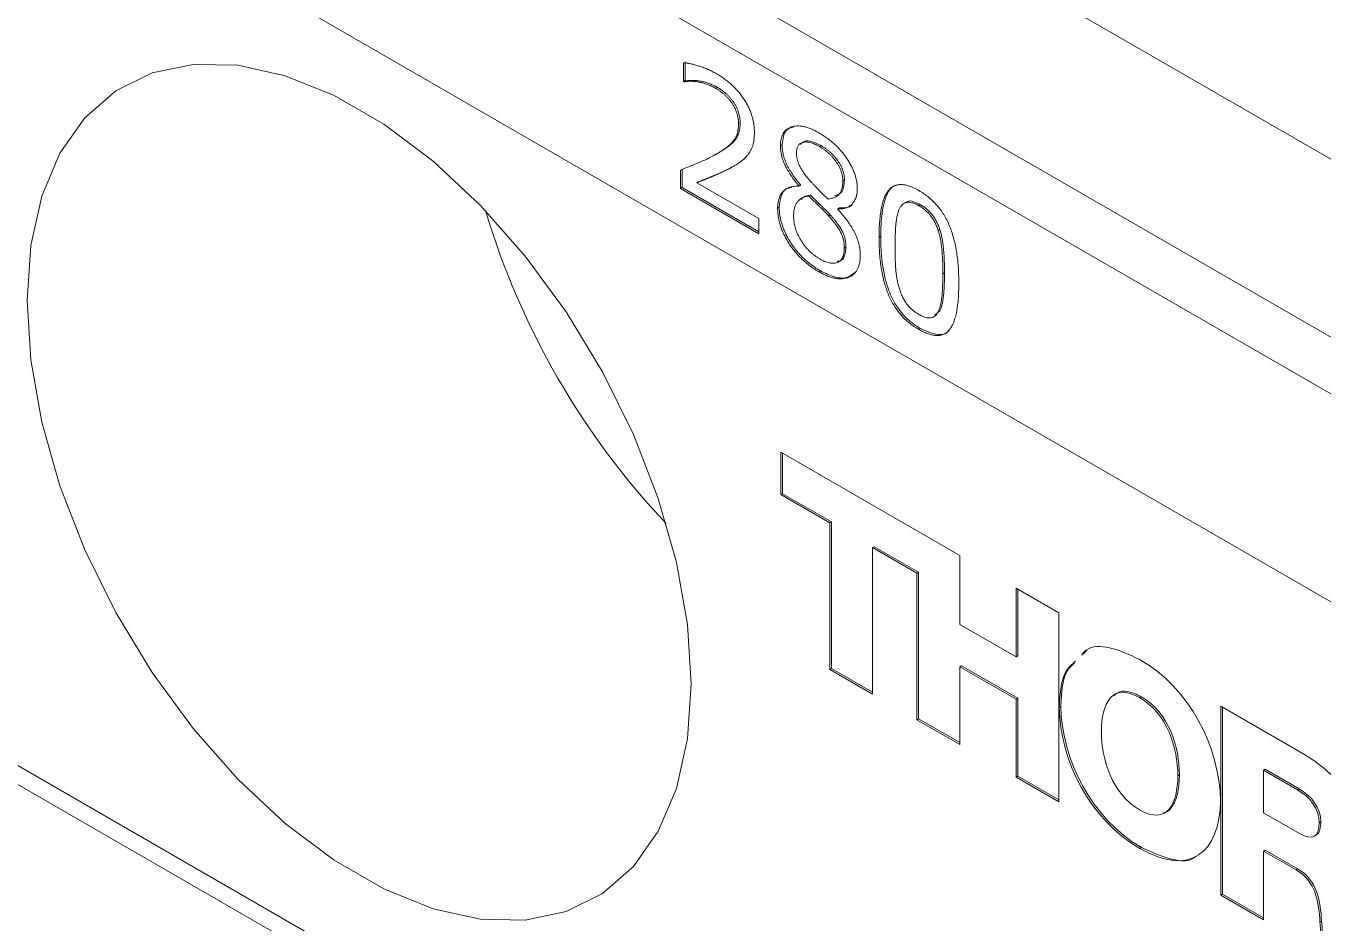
# Model space of a CAD drawing. Header units: millimetres. Extents: x 2 to 278, y 1 to 215.
# Drawn here: x 256.66 to 263.78, y 141.82 to 146.75 of the extents above; entities that cross this region are included whole.
import ezdxf

# ---------------------------------------------------------------- set-up
doc = ezdxf.new("R2010")
doc.units = ezdxf.units.MM

msp = doc.modelspace()

# ---------------------------------------------------------------- linework, layer by layer
at = {"color": 7, "linetype": 'Continuous', "lineweight": 0}
for p, q in [((161.4411, 204.1439), (267.5071, 142.9133)), ((161.1717, 203.9884), (267.2377, 142.7578)), ((163.4168, 203.981), (269.4828, 142.7504)), ((161.1717, 202.8477), (267.2377, 141.6171)), ((161.1717, 197.6834), (267.2377, 136.4528)), ((161.2615, 197.7352), (267.3275, 136.5046)), ((260.2687, 146.4449), (260.2687, 146.5468)), ((260.2777, 146.4501), (260.2777, 146.552)), ((260.2687, 146.4449), (260.2777, 146.4501)), ((260.273, 146.4424), (260.2687, 146.4449)), ((260.273, 146.4424), (260.282, 146.4475)), ((260.282, 146.4475), (260.2777, 146.4501)), ((260.4465, 146.4066), (260.4554, 146.4117)), ((260.571, 146.213), (260.58, 146.2182)), ((260.8018, 146.0922), (260.8108, 146.0973)), ((261.0243, 146.0926), (261.0153, 146.0874)), ((260.528, 145.97), (260.537, 145.9751)), ((260.2528, 145.8568), (260.2528, 145.9579)), ((260.2617, 145.862), (260.2617, 145.9631)), ((261.1529, 145.9043), (261.144, 145.8991)), ((260.2528, 145.8568), (260.2617, 145.862)), ((260.6824, 145.6087), (260.2528, 145.8568)), ((260.6824, 145.6191), (260.2617, 145.862)), ((260.3417, 145.8882), (260.3506, 145.8934)), ((260.3417, 145.8882), (260.6824, 145.6914)), ((260.9031, 145.872), (260.9121, 145.8772)), ((260.9031, 145.8691), (260.9121, 145.8743)), ((260.9031, 145.8691), (260.9031, 145.872)), ((260.9121, 145.8743), (260.9121, 145.8772)), ((260.9664, 145.8203), (260.9575, 145.8151)), ((261.4907, 145.7818), (261.4795, 145.7753)), ((261.5707, 145.7679), (261.5617, 145.7627)), ((260.6824, 145.6914), (260.6824, 145.6087)), ((260.7859, 145.7486), (260.7949, 145.7538)), ((261.0751, 145.7116), (261.0661, 145.7064)), ((261.116, 145.7451), (261.125, 145.7503)), ((261.116, 145.7451), (261.116, 145.7422)), ((261.6764, 145.631), (261.6674, 145.6258)), ((261.3429, 145.59), (261.3519, 145.5952)), ((261.1609, 145.5354), (261.1519, 145.5302)), ((261.0127, 145.3997), (261.0216, 145.4049)), ((261.702, 145.3939), (261.693, 145.3887)), ((261.6421, 145.1515), (261.6533, 145.158)), ((261.6498, 145.1608), (261.6767, 145.1862)), ((261.6767, 145.1862), (261.6678, 145.1811)), ((261.5617, 145.0828), (261.5707, 145.088)), ((260.8033, 144.4086), (261.7856, 143.8415)), ((260.8033, 144.1763), (260.8033, 144.4086)), ((260.8122, 144.1814), (260.8122, 144.4035)), ((260.8122, 144.1814), (260.8033, 144.1763)), ((261.0722, 144.021), (260.8033, 144.1763)), ((261.0812, 144.0262), (260.8122, 144.1814)), ((261.0812, 144.0262), (261.0722, 144.021)), ((261.0722, 143.2163), (261.0722, 144.021)), ((261.0812, 143.2215), (261.0812, 144.0262)), ((261.3161, 143.8906), (261.3071, 143.8854)), ((261.3071, 143.8854), (261.3071, 143.0808)), ((261.5508, 143.7447), (261.3071, 143.8854)), ((261.5598, 143.7499), (261.3161, 143.8906)), ((261.7856, 143.8415), (261.7856, 143.4639)), ((261.5598, 143.7499), (261.5508, 143.7447)), ((261.5508, 142.9401), (261.5508, 143.7447)), ((261.5598, 142.9453), (261.5598, 143.7499)), ((262.0951, 143.6629), (262.3299, 143.5273)), ((262.0951, 143.2853), (262.0951, 143.6629)), ((262.104, 143.2905), (262.104, 143.6577)), ((262.3299, 143.5273), (262.3299, 142.4903)), ((261.7856, 143.4639), (262.0951, 143.2853)), ((262.104, 143.2905), (262.0951, 143.2853)), ((262.4624, 143.3004), (262.4858, 143.3247)), ((261.0812, 143.2215), (261.0722, 143.2163)), ((261.3071, 143.0808), (261.0722, 143.2163)), ((261.3071, 143.0911), (261.0812, 143.2215)), ((261.7946, 143.2367), (261.7856, 143.2315)), ((261.7856, 143.2315), (261.7856, 142.8045)), ((262.0951, 143.0529), (261.7856, 143.2315)), ((262.104, 143.0581), (261.7946, 143.2367)), ((262.104, 143.0581), (262.0951, 143.0529)), ((262.0951, 142.6259), (262.0951, 143.0529)), ((262.104, 142.6311), (262.104, 143.0581)), ((262.7821, 143.0671), (262.7731, 143.0619)), ((262.3402, 143.0141), (262.3312, 143.009)), ((263.2187, 143.0142), (263.6784, 142.7489)), ((263.2187, 141.9772), (263.2187, 143.0142)), ((263.2277, 141.9824), (263.2277, 143.0091)), ((261.5598, 142.9453), (261.5508, 142.9401)), ((261.7856, 142.8045), (261.5508, 142.9401)), ((261.7856, 142.8149), (261.5598, 142.9453)), ((262.104, 142.6311), (262.0951, 142.6259)), ((262.3299, 142.4903), (262.0951, 142.6259)), ((262.3299, 142.5007), (262.104, 142.6311)), ((262.9917, 142.6382), (262.9827, 142.633)), ((263.4626, 142.6685), (263.4536, 142.6633)), ((263.4536, 142.6633), (263.4536, 142.4295)), ((263.6405, 142.5554), (263.4536, 142.6633)), ((263.6495, 142.5606), (263.4626, 142.6685)), ((263.6495, 142.5606), (263.6405, 142.5554)), ((263.4536, 142.4295), (263.6506, 142.3158)), ((263.7681, 142.3802), (263.7592, 142.375)), ((263.7309, 142.3004), (263.7421, 142.3069)), ((262.7836, 142.2388), (262.7746, 142.2336)), ((263.4626, 142.2245), (263.4536, 142.2193)), ((263.4536, 142.2193), (263.4536, 141.8416)), ((263.6317, 142.1165), (263.4536, 142.2193)), ((263.6406, 142.1217), (263.4626, 142.2245)), ((263.6406, 142.1217), (263.6317, 142.1165)), ((263.2277, 141.9824), (263.2187, 141.9772)), ((263.4536, 141.8416), (263.2187, 141.9772)), ((263.4536, 141.852), (263.2277, 141.9824)), ((263.7719, 141.8338), (263.763, 141.8286))]:
    msp.add_line(p, q, dxfattribs=at)
at = {"color": 7, "linetype": 'Continuous', "lineweight": 0, "flags": 128}
msp.add_lwpolyline([(256.6657, 145.2417), (256.6861, 144.9162), (256.7467, 144.5744), (256.8462, 144.2241), (256.9825, 143.873), (257.1523, 143.5289), (257.3521, 143.1996), (257.5772, 142.8924), (257.8227, 142.6142), (258.083, 142.3711), (258.3525, 142.1687), (258.6249, 142.0114), (258.8943, 141.9028), (259.1547, 141.8452), (259.4002, 141.84), (259.6253, 141.8873), (259.825, 141.986), (259.9949, 142.1339), (260.1311, 142.3278), (260.2307, 142.5632), (260.2913, 142.8349), (260.3117, 143.1369), (260.2913, 143.4624), (260.2307, 143.8042), (260.1311, 144.1545), (259.9949, 144.5056), (259.825, 144.8497), (259.6253, 145.179), (259.4002, 145.4862), (259.1547, 145.7644), (258.8943, 146.0075), (258.6249, 146.2099), (258.3525, 146.3672), (258.083, 146.4758), (257.8227, 146.5334), (257.5772, 146.5386), (257.3521, 146.4913), (257.1523, 146.3926), (256.9825, 146.2447), (256.8462, 146.0509), (256.7467, 145.8154), (256.6861, 145.5437), (256.6657, 145.2417)], dxfattribs=at)
at = {"color": 7, "linetype": 'Continuous', "lineweight": 0}
msp.add_arc((263.308, 146.9715), 4.3067, 196.67908, 223.31555, dxfattribs=at)
for points, knots in [([(260.2687, 146.5468), (260.2741, 146.5465), (260.2858, 146.5459), (260.3049, 146.5425), (260.3265, 146.5377), (260.3502, 146.531), (260.375, 146.5229), (260.3999, 146.5127), (260.4244, 146.5015), (260.4406, 146.4925), (260.4486, 146.488)], [0, 0, 0, 0, 0.097337, 0.206406, 0.328427, 0.462824, 0.602026, 0.737696, 0.870465, 1, 1, 1, 1]), ([(260.4486, 146.488), (260.4565, 146.4833), (260.4721, 146.474), (260.4947, 146.4583), (260.5161, 146.4418), (260.5361, 146.4245), (260.5548, 146.406), (260.5722, 146.3867), (260.5882, 146.3663), (260.6029, 146.3452), (260.6159, 146.3235), (260.6273, 146.3014), (260.6372, 146.2792), (260.645, 146.2567), (260.6511, 146.234), (260.6554, 146.2112), (260.6581, 146.1882), (260.6584, 146.1733), (260.6586, 146.1657)], [0, 0, 0, 0, 0.07748, 0.151248, 0.221205, 0.288216, 0.352003, 0.413896, 0.474146, 0.533519, 0.591726, 0.648382, 0.70443, 0.76053, 0.817321, 0.875919, 0.936612, 1, 1, 1, 1]), ([(260.4465, 146.4066), (260.4398, 146.4102), (260.4262, 146.4176), (260.4054, 146.4264), (260.3838, 146.434), (260.3615, 146.4401), (260.339, 146.4441), (260.3166, 146.4458), (260.2944, 146.4455), (260.2802, 146.4434), (260.273, 146.4424)], [0, 0, 0, 0, 0.107885, 0.221269, 0.340699, 0.466192, 0.595932, 0.727197, 0.862174, 1, 1, 1, 1]), ([(260.4554, 146.4117), (260.4488, 146.4154), (260.4352, 146.4228), (260.4144, 146.4316), (260.3927, 146.4392), (260.3704, 146.4452), (260.3479, 146.4492), (260.3256, 146.451), (260.3034, 146.4506), (260.2892, 146.4486), (260.282, 146.4475)], [0, 0, 0, 0, 0.107885, 0.221269, 0.340699, 0.466192, 0.595932, 0.727197, 0.862174, 1, 1, 1, 1]), ([(260.571, 146.213), (260.571, 146.2177), (260.5708, 146.2269), (260.5691, 146.241), (260.5667, 146.2548), (260.5631, 146.2686), (260.5583, 146.2822), (260.5527, 146.2956), (260.5459, 146.3087), (260.5382, 146.3216), (260.5295, 146.3341), (260.5201, 146.3462), (260.5098, 146.3576), (260.4987, 146.3687), (260.4867, 146.3789), (260.474, 146.3889), (260.4605, 146.3981), (260.4512, 146.4037), (260.4465, 146.4066)], [0, 0, 0, 0, 0.065322, 0.127174, 0.186583, 0.244472, 0.301044, 0.357036, 0.413379, 0.470966, 0.529101, 0.588875, 0.649686, 0.713323, 0.779905, 0.849596, 0.922575, 1, 1, 1, 1]), ([(260.58, 146.2182), (260.5799, 146.2229), (260.5798, 146.232), (260.5781, 146.2462), (260.5757, 146.26), (260.5721, 146.2738), (260.5672, 146.2874), (260.5617, 146.3008), (260.5549, 146.3139), (260.5472, 146.3268), (260.5385, 146.3393), (260.5291, 146.3514), (260.5187, 146.3628), (260.5077, 146.3739), (260.4957, 146.3841), (260.483, 146.3941), (260.4695, 146.4032), (260.4602, 146.4089), (260.4554, 146.4117)], [0, 0, 0, 0, 0.065322, 0.127174, 0.186583, 0.244472, 0.301044, 0.357036, 0.413379, 0.470966, 0.529101, 0.588875, 0.649686, 0.713323, 0.779905, 0.849596, 0.922575, 1, 1, 1, 1]), ([(260.4276, 146.0338), (260.4342, 146.0374), (260.447, 146.0443), (260.4651, 146.0551), (260.4816, 146.0656), (260.4968, 146.0753), (260.5099, 146.0855), (260.5216, 146.0952), (260.5318, 146.1046), (260.5404, 146.1139), (260.5477, 146.1235), (260.5541, 146.1337), (260.5592, 146.145), (260.5637, 146.1567), (260.5668, 146.1698), (260.5694, 146.1832), (260.5707, 146.1978), (260.5709, 146.2079), (260.571, 146.213)], [0, 0, 0, 0, 0.099873, 0.193379, 0.279907, 0.359786, 0.432818, 0.499623, 0.559625, 0.613275, 0.663338, 0.712022, 0.760391, 0.808044, 0.855825, 0.903458, 0.951391, 1, 1, 1, 1]), ([(260.4365, 146.039), (260.4432, 146.0426), (260.456, 146.0495), (260.4741, 146.0603), (260.4906, 146.0708), (260.5058, 146.0805), (260.5189, 146.0907), (260.5306, 146.1004), (260.5407, 146.1098), (260.5494, 146.1191), (260.5567, 146.1287), (260.563, 146.1389), (260.5682, 146.1501), (260.5727, 146.1619), (260.5757, 146.175), (260.5784, 146.1884), (260.5797, 146.203), (260.5799, 146.2131), (260.58, 146.2182)], [0, 0, 0, 0, 0.099873, 0.193379, 0.279907, 0.359786, 0.432818, 0.499623, 0.559625, 0.613275, 0.663338, 0.712022, 0.760391, 0.808044, 0.855825, 0.903458, 0.951391, 1, 1, 1, 1]), ([(260.8018, 146.0922), (260.8019, 146.0988), (260.8022, 146.1119), (260.8052, 146.1296), (260.8098, 146.1456), (260.8165, 146.1593), (260.8248, 146.1714), (260.8352, 146.1813), (260.8472, 146.1895), (260.8612, 146.1953), (260.8764, 146.1994), (260.893, 146.2009), (260.9104, 146.2004), (260.929, 146.1972), (260.9484, 146.1921), (260.969, 146.1845), (260.9905, 146.1747), (261.0052, 146.1666), (261.0127, 146.1624)], [0, 0, 0, 0, 0.0582004, 0.1150598, 0.170381, 0.2256087, 0.2815881, 0.3385536, 0.3979052, 0.4596959, 0.5233121, 0.5867614, 0.6510247, 0.7162954, 0.7833728, 0.8530037, 0.9248078, 1, 1, 1, 1]), ([(260.8108, 146.0973), (260.8146, 146.1285), (260.8208, 146.1795), (260.8581, 146.1903), (260.8726, 146.1946)], [0, 0, 0, 0, 0.6104833, 1, 1, 1, 1]), ([(260.6586, 146.1657), (260.6585, 146.1589), (260.6582, 146.1456), (260.6564, 146.1268), (260.6536, 146.1093), (260.6494, 146.0933), (260.6444, 146.0782), (260.638, 146.0646), (260.6307, 146.0519), (260.6249, 146.0445), (260.622, 146.0407)], [0, 0, 0, 0, 0.133272, 0.261539, 0.387255, 0.510373, 0.632017, 0.754319, 0.876365, 1, 1, 1, 1]), ([(261.0153, 146.0874), (261.0108, 146.0899), (261.0019, 146.0949), (260.989, 146.1008), (260.9767, 146.1057), (260.9651, 146.1093), (260.954, 146.1116), (260.9436, 146.1126), (260.9337, 146.1124), (260.9247, 146.1108), (260.9163, 146.1081), (260.9092, 146.1037), (260.903, 146.0984), (260.898, 146.0916), (260.894, 146.0837), (260.8914, 146.0743), (260.8895, 146.0638), (260.8894, 146.056), (260.8893, 146.052)], [0, 0, 0, 0, 0.077126, 0.150321, 0.221252, 0.289536, 0.354854, 0.419218, 0.481546, 0.543933, 0.604357, 0.661875, 0.717771, 0.772963, 0.827112, 0.883075, 0.940519, 1, 1, 1, 1]), ([(261.0243, 146.0926), (261.008, 146.1008), (260.9754, 146.1171), (260.9331, 146.1215), (260.9171, 146.1053), (260.9108, 146.0989)], [0, 0, 0, 0, 0.377999, 0.754702, 1, 1, 1, 1]), ([(261.0127, 146.1624), (261.0205, 146.1577), (261.0357, 146.1486), (261.058, 146.1332), (261.0791, 146.1171), (261.0989, 146.1), (261.1175, 146.0817), (261.135, 146.0627), (261.1513, 146.0427), (261.1661, 146.0218), (261.1796, 146.0006), (261.1913, 145.9792), (261.2014, 145.958), (261.2095, 145.937), (261.2158, 145.9161), (261.2202, 145.8955), (261.2231, 145.8749), (261.2234, 145.8617), (261.2235, 145.855)], [0, 0, 0, 0, 0.078814, 0.154153, 0.225931, 0.294629, 0.360754, 0.42491, 0.487588, 0.549448, 0.609441, 0.667253, 0.723232, 0.777855, 0.831939, 0.886444, 0.942103, 1, 1, 1, 1]), ([(260.9031, 145.872), (260.895, 145.8819), (260.8795, 145.9008), (260.8584, 145.9296), (260.8409, 145.9575), (260.8286, 145.9801), (260.8206, 145.9978), (260.8156, 146.0109), (260.8114, 146.0241), (260.8078, 146.0376), (260.8052, 146.0511), (260.8031, 146.0648), (260.802, 146.0786), (260.8019, 146.0876), (260.8018, 146.0922)], [0, 0, 0, 0, 0.151817, 0.290179, 0.416479, 0.53214, 0.587606, 0.642835, 0.698644, 0.75481, 0.813659, 0.87361, 0.935584, 1, 1, 1, 1]), ([(260.9121, 145.8772), (260.904, 145.8871), (260.8885, 145.906), (260.8674, 145.9348), (260.8499, 145.9626), (260.8375, 145.9853), (260.8295, 146.003), (260.8246, 146.0161), (260.8204, 146.0293), (260.8168, 146.0427), (260.8141, 146.0563), (260.8121, 146.07), (260.811, 146.0837), (260.8109, 146.0928), (260.8108, 146.0973)], [0, 0, 0, 0, 0.151817, 0.290179, 0.416479, 0.53214, 0.587606, 0.642835, 0.698644, 0.75481, 0.813659, 0.87361, 0.935584, 1, 1, 1, 1]), ([(260.8893, 146.052), (260.8895, 146.0462), (260.89, 146.0349), (260.8933, 146.017), (260.8987, 145.999), (260.9065, 145.981), (260.9165, 145.9626), (260.9287, 145.9438), (260.943, 145.9244), (260.9536, 145.9119), (260.9592, 145.9054)], [0, 0, 0, 0, 0.120059, 0.234729, 0.346094, 0.458927, 0.578147, 0.707005, 0.846568, 1, 1, 1, 1]), ([(261.144, 145.8991), (261.1438, 145.9034), (261.1436, 145.9118), (261.142, 145.9249), (261.1391, 145.938), (261.1351, 145.9512), (261.1299, 145.9642), (261.1237, 145.9774), (261.1161, 145.9905), (261.1077, 146.0034), (261.0983, 146.0159), (261.0883, 146.028), (261.0777, 146.0395), (261.0664, 146.0503), (261.0545, 146.0606), (261.0419, 146.0703), (261.0288, 146.0793), (261.0198, 146.0847), (261.0153, 146.0874)], [0, 0, 0, 0, 0.060314, 0.118479, 0.175439, 0.230608, 0.28612, 0.34278, 0.401329, 0.461609, 0.52329, 0.586367, 0.649803, 0.71472, 0.782433, 0.851844, 0.9247, 1, 1, 1, 1]), ([(261.1529, 145.9043), (261.1528, 145.9086), (261.1525, 145.917), (261.1509, 145.9301), (261.1481, 145.9432), (261.144, 145.9563), (261.1389, 145.9694), (261.1327, 145.9826), (261.1251, 145.9956), (261.1167, 146.0086), (261.1073, 146.0211), (261.0973, 146.0332), (261.0867, 146.0447), (261.0754, 146.0555), (261.0635, 146.0658), (261.0509, 146.0755), (261.0378, 146.0845), (261.0288, 146.0899), (261.0243, 146.0926)], [0, 0, 0, 0, 0.060314, 0.118479, 0.175439, 0.230608, 0.28612, 0.34278, 0.401329, 0.461609, 0.52329, 0.586367, 0.649803, 0.71472, 0.782433, 0.851844, 0.9247, 1, 1, 1, 1]), ([(260.2528, 145.9579), (260.2678, 145.964), (260.2979, 145.9762), (260.3429, 145.9942), (260.3867, 146.0123), (260.4141, 146.0268), (260.4276, 146.0338)], [0, 0, 0, 0, 0.254955, 0.510317, 0.760116, 1, 1, 1, 1]), ([(260.537, 145.9751), (260.5215, 145.9671), (260.4905, 145.9509), (260.4504, 145.9335), (260.4182, 145.9205), (260.3951, 145.9108), (260.3725, 145.9021), (260.3578, 145.8962), (260.3506, 145.8934)], [0, 0, 0, 0, 0.258241, 0.517221, 0.644363, 0.767594, 0.885944, 1, 1, 1, 1]), ([(260.622, 146.0407), (260.6161, 146.034), (260.604, 146.0201), (260.5863, 146.0059), (260.5706, 145.995), (260.5576, 145.9866), (260.5433, 145.9782), (260.5332, 145.9728), (260.528, 145.97)], [0, 0, 0, 0, 0.221245, 0.452952, 0.575438, 0.70761, 0.848907, 1, 1, 1, 1]), ([(260.528, 145.97), (260.5125, 145.9619), (260.4815, 145.9457), (260.4414, 145.9283), (260.4093, 145.9153), (260.3862, 145.9056), (260.3635, 145.8969), (260.3489, 145.8911), (260.3417, 145.8882)], [0, 0, 0, 0, 0.258241, 0.517221, 0.644363, 0.767594, 0.885944, 1, 1, 1, 1]), ([(260.9592, 145.9054), (260.9621, 145.9021), (260.9685, 145.895), (260.9791, 145.8835), (260.9913, 145.8705), (261.0098, 145.8509), (261.0337, 145.8264), (261.0533, 145.8082), (261.0629, 145.7993)], [0, 0, 0, 0, 0.087497, 0.190072, 0.310253, 0.447022, 0.730331, 1, 1, 1, 1]), ([(261.0629, 145.7993), (261.07, 145.8004), (261.0836, 145.8026), (261.1014, 145.8088), (261.1156, 145.8176), (261.1266, 145.8287), (261.1344, 145.8427), (261.1401, 145.8588), (261.1433, 145.8778), (261.1437, 145.8919), (261.144, 145.8991)], [0, 0, 0, 0, 0.1598568, 0.3029525, 0.4308975, 0.5454196, 0.6546885, 0.7653848, 0.8799765, 1, 1, 1, 1]), ([(261.0973, 145.817), (261.1123, 145.821), (261.1466, 145.8302), (261.1507, 145.8776), (261.1529, 145.9043)], [0, 0, 0, 0, 0.4358041, 1, 1, 1, 1]), ([(260.7859, 145.7486), (260.786, 145.7535), (260.7862, 145.7633), (260.7875, 145.7772), (260.7901, 145.7901), (260.7934, 145.8021), (260.7976, 145.8133), (260.8031, 145.8233), (260.8093, 145.8328), (260.8165, 145.841), (260.8246, 145.8484), (260.8334, 145.8547), (260.8432, 145.8597), (260.8536, 145.8639), (260.8648, 145.8669), (260.8768, 145.8687), (260.8896, 145.8696), (260.8986, 145.8693), (260.9031, 145.8691)], [0, 0, 0, 0, 0.060772, 0.120677, 0.180226, 0.239019, 0.297387, 0.356686, 0.416804, 0.477859, 0.539878, 0.6019, 0.664681, 0.728905, 0.794074, 0.860489, 0.929228, 1, 1, 1, 1]), ([(260.7949, 145.7538), (260.7971, 145.7752), (260.8014, 145.8182), (260.8271, 145.8566), (260.8526, 145.8604), (260.8613, 145.8617)], [0, 0, 0, 0, 0.397518, 0.795266, 1, 1, 1, 1]), ([(261.2235, 145.855), (261.2232, 145.847), (261.2225, 145.8307), (261.2171, 145.8091), (261.2084, 145.7898), (261.1985, 145.7758), (261.1891, 145.766), (261.1811, 145.7596), (261.1722, 145.7544), (261.1625, 145.7502), (261.1521, 145.7472), (261.1408, 145.7454), (261.1288, 145.7445), (261.1203, 145.7449), (261.116, 145.7451)], [0, 0, 0, 0, 0.11045, 0.222375, 0.338617, 0.461904, 0.525667, 0.58926, 0.653979, 0.72021, 0.787413, 0.855942, 0.926997, 1, 1, 1, 1]), ([(261.3429, 145.59), (261.3431, 145.6056), (261.3434, 145.6359), (261.3459, 145.6786), (261.3499, 145.7172), (261.3557, 145.7515), (261.3631, 145.7819), (261.372, 145.8082), (261.3829, 145.8301), (261.3953, 145.8482), (261.4096, 145.862), (261.4257, 145.872), (261.444, 145.8774), (261.4639, 145.8793), (261.4858, 145.8769), (261.5095, 145.8703), (261.535, 145.8602), (261.5526, 145.8504), (261.5617, 145.8454)], [0, 0, 0, 0, 0.090625, 0.17535, 0.254088, 0.327393, 0.395789, 0.459102, 0.517906, 0.573174, 0.625499, 0.676328, 0.726617, 0.777206, 0.828961, 0.882801, 0.939626, 1, 1, 1, 1]), ([(261.3519, 145.5952), (261.3529, 145.6381), (261.3549, 145.7238), (261.3781, 145.8163), (261.4116, 145.8671), (261.4358, 145.874), (261.4449, 145.8766)], [0, 0, 0, 0, 0.357653, 0.714378, 0.892887, 1, 1, 1, 1]), ([(261.5617, 145.8454), (261.5709, 145.8399), (261.5887, 145.8291), (261.6145, 145.8097), (261.6384, 145.7885), (261.6603, 145.7655), (261.6804, 145.7406), (261.6984, 145.7136), (261.7146, 145.6849), (261.7287, 145.6543), (261.741, 145.6218), (261.7517, 145.5872), (261.7605, 145.5507), (261.768, 145.512), (261.7736, 145.4714), (261.7777, 145.4287), (261.78, 145.3839), (261.7804, 145.3538), (261.7805, 145.3382)], [0, 0, 0, 0, 0.061032, 0.118504, 0.173116, 0.225322, 0.276001, 0.32667, 0.377985, 0.430681, 0.486391, 0.54544, 0.608778, 0.67676, 0.749332, 0.827388, 0.910869, 1, 1, 1, 1]), ([(260.9575, 145.8151), (260.9514, 145.8144), (260.9392, 145.8131), (260.9229, 145.8072), (260.9084, 145.7981), (260.896, 145.7858), (260.8859, 145.7704), (260.8786, 145.7519), (260.8743, 145.7302), (260.8737, 145.7139), (260.8734, 145.7057)], [0, 0, 0, 0, 0.1261848, 0.2503972, 0.3729096, 0.4973383, 0.6216994, 0.7450691, 0.8699685, 1, 1, 1, 1]), ([(260.9664, 145.8203), (260.9527, 145.8187), (260.9326, 145.8164), (260.9194, 145.802), (260.9152, 145.7974)], [0, 0, 0, 0, 0.682122, 1, 1, 1, 1]), ([(261.0661, 145.7064), (261.0591, 145.714), (261.0445, 145.7297), (261.0252, 145.7489), (261.008, 145.7653), (260.9929, 145.7801), (260.9758, 145.7968), (260.9638, 145.8088), (260.9575, 145.8151)], [0, 0, 0, 0, 0.199283, 0.411992, 0.53087, 0.66844, 0.825372, 1, 1, 1, 1]), ([(261.0751, 145.7116), (261.0681, 145.7192), (261.0535, 145.7349), (261.0342, 145.7541), (261.017, 145.7705), (261.0019, 145.7853), (260.9848, 145.802), (260.9728, 145.814), (260.9664, 145.8203)], [0, 0, 0, 0, 0.199283, 0.411992, 0.53087, 0.66844, 0.825372, 1, 1, 1, 1]), ([(261.1975, 145.7728), (261.1963, 145.7711), (261.1808, 145.7493), (261.1517, 145.7498), (261.125, 145.7503)], [0, 0, 0, 0, 0.078901, 1, 1, 1, 1]), ([(261.5617, 145.7627), (261.5554, 145.7662), (261.5433, 145.7728), (261.5259, 145.7792), (261.5102, 145.7823), (261.4961, 145.782), (261.4836, 145.7783), (261.4728, 145.771), (261.4629, 145.761), (261.4579, 145.752), (261.4553, 145.7474)], [0, 0, 0, 0, 0.141373, 0.271633, 0.394112, 0.510434, 0.625792, 0.743398, 0.867888, 1, 1, 1, 1]), ([(261.5707, 145.7679), (261.5584, 145.774), (261.5338, 145.7862), (261.5039, 145.7914), (261.4943, 145.7808), (261.4917, 145.778)], [0, 0, 0, 0, 0.42532, 0.849508, 1, 1, 1, 1]), ([(261.6674, 145.6258), (261.6648, 145.6332), (261.6599, 145.6477), (261.6504, 145.6687), (261.6395, 145.6882), (261.6273, 145.7062), (261.6134, 145.7227), (261.5978, 145.7377), (261.5804, 145.7514), (261.5681, 145.7589), (261.5617, 145.7627)], [0, 0, 0, 0, 0.130246, 0.252579, 0.370446, 0.485239, 0.600835, 0.723405, 0.855628, 1, 1, 1, 1]), ([(261.6764, 145.631), (261.6738, 145.6384), (261.6688, 145.6529), (261.6594, 145.6739), (261.6485, 145.6933), (261.6363, 145.7114), (261.6224, 145.7279), (261.6068, 145.7429), (261.5893, 145.7566), (261.5771, 145.764), (261.5707, 145.7679)], [0, 0, 0, 0, 0.130246, 0.252579, 0.370446, 0.485239, 0.600835, 0.723405, 0.855628, 1, 1, 1, 1]), ([(261.0127, 145.3997), (261.0042, 145.4048), (260.9878, 145.4147), (260.9638, 145.4315), (260.941, 145.4492), (260.9197, 145.4684), (260.8996, 145.4885), (260.8808, 145.5099), (260.8633, 145.5325), (260.8473, 145.5561), (260.8329, 145.5802), (260.8203, 145.6044), (260.8096, 145.6287), (260.801, 145.6529), (260.7942, 145.677), (260.7894, 145.7011), (260.7865, 145.7251), (260.7861, 145.7407), (260.7859, 145.7486)], [0, 0, 0, 0, 0.076236, 0.149062, 0.218484, 0.285045, 0.349532, 0.412144, 0.474008, 0.535269, 0.595269, 0.653565, 0.7103, 0.766536, 0.822855, 0.879936, 0.938749, 1, 1, 1, 1]), ([(261.0216, 145.4049), (261.0132, 145.41), (260.9968, 145.4198), (260.9727, 145.4366), (260.95, 145.4544), (260.9286, 145.4735), (260.9086, 145.4937), (260.8898, 145.5151), (260.8723, 145.5377), (260.8563, 145.5613), (260.8419, 145.5854), (260.8293, 145.6096), (260.8186, 145.6339), (260.81, 145.658), (260.8032, 145.6822), (260.7983, 145.7062), (260.7954, 145.7303), (260.7951, 145.7458), (260.7949, 145.7538)], [0, 0, 0, 0, 0.076236, 0.149062, 0.218484, 0.285045, 0.349532, 0.412144, 0.474008, 0.535269, 0.595269, 0.653565, 0.7103, 0.766536, 0.822855, 0.879936, 0.938749, 1, 1, 1, 1]), ([(260.8734, 145.7057), (260.8735, 145.7002), (260.8738, 145.6895), (260.8757, 145.6729), (260.8788, 145.6563), (260.8831, 145.6397), (260.8888, 145.6231), (260.8957, 145.6066), (260.9037, 145.59), (260.9131, 145.5736), (260.9233, 145.5577), (260.9344, 145.5425), (260.946, 145.5282), (260.9585, 145.5151), (260.9715, 145.5027), (260.9852, 145.4916), (260.9996, 145.4812), (261.0094, 145.4753), (261.0144, 145.4722)], [0, 0, 0, 0, 0.064523, 0.127276, 0.187717, 0.247608, 0.306551, 0.365788, 0.426462, 0.488325, 0.550814, 0.612438, 0.674263, 0.736156, 0.798951, 0.863628, 0.930302, 1, 1, 1, 1]), ([(261.1519, 145.5302), (261.1517, 145.5375), (261.1513, 145.5514), (261.1481, 145.5726), (261.1427, 145.593), (261.136, 145.6094), (261.1294, 145.6224), (261.1235, 145.6327), (261.1165, 145.6435), (261.1084, 145.6549), (261.0994, 145.6669), (261.0893, 145.6797), (261.0781, 145.6928), (261.0702, 145.7018), (261.0661, 145.7064)], [0, 0, 0, 0, 0.1240067, 0.2365872, 0.3412084, 0.4403703, 0.491107, 0.5474999, 0.6082352, 0.6741998, 0.7467795, 0.8249976, 0.9093459, 1, 1, 1, 1]), ([(261.1609, 145.5354), (261.1607, 145.5427), (261.1603, 145.5566), (261.1571, 145.5778), (261.1516, 145.5982), (261.145, 145.6146), (261.1384, 145.6276), (261.1325, 145.6378), (261.1254, 145.6486), (261.1174, 145.66), (261.1084, 145.6721), (261.0983, 145.6849), (261.087, 145.698), (261.0792, 145.707), (261.0751, 145.7116)], [0, 0, 0, 0, 0.1240067, 0.2365872, 0.3412084, 0.4403703, 0.491107, 0.5474999, 0.6082352, 0.6741998, 0.7467795, 0.8249976, 0.9093459, 1, 1, 1, 1]), ([(261.116, 145.7422), (261.1209, 145.7369), (261.1304, 145.7265), (261.1441, 145.7107), (261.1569, 145.6949), (261.1688, 145.6791), (261.18, 145.6635), (261.19, 145.6478), (261.1995, 145.6324), (261.2078, 145.6169), (261.2153, 145.6014), (261.2219, 145.5857), (261.2272, 145.5699), (261.2317, 145.5539), (261.2352, 145.5378), (261.2377, 145.5215), (261.2392, 145.505), (261.2394, 145.4942), (261.2394, 145.4888)], [0, 0, 0, 0, 0.074463, 0.145759, 0.214573, 0.280825, 0.344375, 0.405686, 0.465161, 0.523032, 0.580081, 0.636371, 0.693152, 0.750965, 0.810051, 0.870878, 0.93445, 1, 1, 1, 1]), ([(261.4553, 145.7474), (261.453, 145.7422), (261.4481, 145.7314), (261.4428, 145.7121), (261.4385, 145.6895), (261.4354, 145.6637), (261.4333, 145.6353), (261.4317, 145.605), (261.4307, 145.5729), (261.4305, 145.5508), (261.4304, 145.5395)], [0, 0, 0, 0, 0.092932, 0.195517, 0.308519, 0.432509, 0.565434, 0.704477, 0.849094, 1, 1, 1, 1]), ([(261.693, 145.3887), (261.6929, 145.4008), (261.6928, 145.4241), (261.6918, 145.4582), (261.6902, 145.4903), (261.6879, 145.5204), (261.6848, 145.5487), (261.6803, 145.5756), (261.6749, 145.6011), (261.6698, 145.6177), (261.6674, 145.6258)], [0, 0, 0, 0, 0.159651, 0.308566, 0.446193, 0.573969, 0.692158, 0.802057, 0.904099, 1, 1, 1, 1]), ([(261.702, 145.3939), (261.7019, 145.406), (261.7018, 145.4293), (261.7008, 145.4634), (261.6992, 145.4954), (261.6969, 145.5255), (261.6938, 145.5539), (261.6893, 145.5808), (261.6839, 145.6063), (261.6788, 145.6229), (261.6764, 145.631)], [0, 0, 0, 0, 0.159651, 0.308566, 0.446193, 0.573969, 0.692158, 0.802057, 0.904099, 1, 1, 1, 1]), ([(261.5617, 145.0828), (261.5525, 145.0883), (261.5347, 145.0991), (261.509, 145.1185), (261.4851, 145.1395), (261.4632, 145.1625), (261.4431, 145.1871), (261.425, 145.2139), (261.4088, 145.2423), (261.3947, 145.2727), (261.3824, 145.3051), (261.3717, 145.3395), (261.3629, 145.376), (261.3556, 145.4146), (261.3497, 145.4555), (261.3457, 145.4986), (261.3434, 145.5438), (261.3431, 145.5742), (261.3429, 145.59)], [0, 0, 0, 0, 0.060973, 0.118388, 0.172874, 0.22467, 0.275401, 0.32568, 0.376549, 0.428972, 0.484148, 0.542887, 0.606162, 0.674011, 0.747103, 0.82563, 0.909854, 1, 1, 1, 1]), ([(261.5707, 145.088), (261.5615, 145.0935), (261.5437, 145.1042), (261.5179, 145.1237), (261.4941, 145.1447), (261.4722, 145.1677), (261.4521, 145.1923), (261.434, 145.219), (261.4178, 145.2475), (261.4037, 145.2779), (261.3914, 145.3102), (261.3807, 145.3447), (261.3718, 145.3811), (261.3646, 145.4198), (261.3587, 145.4607), (261.3547, 145.5038), (261.3524, 145.5489), (261.352, 145.5794), (261.3519, 145.5952)], [0, 0, 0, 0, 0.060973, 0.118388, 0.172874, 0.22467, 0.275401, 0.32568, 0.376549, 0.428972, 0.484148, 0.542887, 0.606162, 0.674011, 0.747103, 0.82563, 0.909854, 1, 1, 1, 1]), ([(261.2394, 145.4888), (261.2393, 145.4812), (261.2389, 145.4661), (261.2359, 145.4456), (261.2307, 145.4272), (261.2236, 145.4111), (261.2145, 145.397), (261.2033, 145.3853), (261.1902, 145.3755), (261.175, 145.3684), (261.1585, 145.3634), (261.1407, 145.3607), (261.1219, 145.3609), (261.102, 145.3634), (261.0812, 145.3685), (261.0592, 145.3763), (261.0363, 145.3867), (261.0206, 145.3953), (261.0127, 145.3997)], [0, 0, 0, 0, 0.060619, 0.119601, 0.176991, 0.233834, 0.291217, 0.349228, 0.40919, 0.471469, 0.534798, 0.597819, 0.661221, 0.725398, 0.790741, 0.858149, 0.92775, 1, 1, 1, 1]), ([(261.0144, 145.4722), (261.0195, 145.4694), (261.0294, 145.4639), (261.044, 145.4572), (261.0577, 145.4522), (261.0706, 145.4487), (261.0828, 145.4469), (261.0941, 145.4466), (261.1048, 145.448), (261.1145, 145.451), (261.1233, 145.4555), (261.131, 145.4615), (261.1374, 145.4692), (261.1428, 145.4783), (261.147, 145.489), (261.1498, 145.5013), (261.1516, 145.5151), (261.1518, 145.5251), (261.1519, 145.5302)], [0, 0, 0, 0, 0.074529, 0.145155, 0.212864, 0.27809, 0.340749, 0.401964, 0.46231, 0.521906, 0.581026, 0.638176, 0.695453, 0.753142, 0.811195, 0.871568, 0.933919, 1, 1, 1, 1]), ([(261.1132, 145.4575), (261.1187, 145.4576), (261.1376, 145.458), (261.157, 145.486), (261.1596, 145.5189), (261.1609, 145.5354)], [0, 0, 0, 0, 0.170993, 0.584843, 1, 1, 1, 1]), ([(261.4304, 145.5395), (261.4305, 145.5272), (261.4305, 145.5038), (261.4314, 145.4698), (261.4329, 145.4385), (261.4347, 145.4099), (261.4377, 145.3828), (261.4419, 145.3566), (261.4474, 145.3309), (261.4524, 145.3139), (261.4548, 145.3056)], [0, 0, 0, 0, 0.1641007, 0.3147499, 0.4507504, 0.5734505, 0.6864817, 0.794892, 0.8993731, 1, 1, 1, 1]), ([(261.208, 145.3953), (261.1932, 145.3838), (261.1626, 145.3599), (261.0941, 145.3684), (261.0458, 145.3927), (261.0216, 145.4049)], [0, 0, 0, 0, 0.317749, 0.658606, 1, 1, 1, 1]), ([(261.7805, 145.3382), (261.7804, 145.3224), (261.7801, 145.2919), (261.7775, 145.2489), (261.7736, 145.21), (261.7678, 145.1754), (261.7602, 145.1451), (261.7512, 145.1189), (261.7405, 145.0969), (261.7278, 145.0793), (261.7135, 145.0656), (261.6972, 145.0561), (261.6792, 145.0504), (261.6592, 145.049), (261.6374, 145.0513), (261.6137, 145.0579), (261.5883, 145.0682), (261.5708, 145.0778), (261.5617, 145.0828)], [0, 0, 0, 0, 0.091414, 0.176654, 0.25618, 0.329726, 0.398161, 0.461186, 0.519966, 0.574874, 0.627124, 0.67754, 0.72759, 0.777885, 0.829619, 0.883437, 0.939926, 1, 1, 1, 1]), ([(261.6678, 145.1811), (261.6701, 145.1866), (261.6749, 145.1979), (261.6804, 145.2173), (261.6847, 145.2391), (261.6879, 145.2634), (261.6902, 145.2904), (261.6918, 145.3204), (261.6928, 145.3534), (261.6929, 145.3767), (261.693, 145.3887)], [0, 0, 0, 0, 0.097892, 0.201849, 0.31108, 0.427473, 0.552815, 0.689917, 0.838949, 1, 1, 1, 1]), ([(261.6767, 145.1862), (261.6791, 145.1917), (261.6839, 145.2031), (261.6894, 145.2225), (261.6937, 145.2443), (261.6969, 145.2686), (261.6992, 145.2956), (261.7008, 145.3256), (261.7018, 145.3586), (261.7019, 145.3819), (261.702, 145.3939)], [0, 0, 0, 0, 0.097892, 0.201849, 0.31108, 0.427473, 0.552815, 0.689917, 0.838949, 1, 1, 1, 1]), ([(261.4548, 145.3056), (261.4572, 145.2981), (261.462, 145.2836), (261.4711, 145.2624), (261.4818, 145.2426), (261.494, 145.2241), (261.5081, 145.2071), (261.5242, 145.1915), (261.5423, 145.1774), (261.555, 145.1696), (261.5617, 145.1655)], [0, 0, 0, 0, 0.1279334, 0.2489788, 0.3644984, 0.4786231, 0.5947523, 0.7179865, 0.852152, 1, 1, 1, 1]), ([(261.5617, 145.1655), (261.568, 145.162), (261.5802, 145.1554), (261.5976, 145.1489), (261.6134, 145.1459), (261.6275, 145.1461), (261.64, 145.1498), (261.6509, 145.157), (261.6606, 145.1672), (261.6653, 145.1763), (261.6678, 145.1811)], [0, 0, 0, 0, 0.141458, 0.272712, 0.395264, 0.512481, 0.627909, 0.745586, 0.869079, 1, 1, 1, 1]), ([(261.7264, 145.0766), (261.7251, 145.075), (261.7141, 145.0605), (261.6648, 145.0463), (261.6083, 145.0713), (261.5707, 145.088)], [0, 0, 0, 0, 0.041654, 0.362595, 1, 1, 1, 1]), ([(262.4535, 143.2952), (262.4617, 143.305), (262.4971, 143.3474), (262.6132, 143.3453), (262.7176, 143.2971), (262.7728, 143.2716)], [0, 0, 0, 0, 0.124355, 0.537024, 1, 1, 1, 1]), ([(262.3312, 143.009), (262.336, 143.0855), (262.3429, 143.1947), (262.4031, 143.2461), (262.4211, 143.2614)], [0, 0, 0, 0, 0.7018196, 1, 1, 1, 1]), ([(262.3402, 143.0141), (262.3442, 143.0916), (262.3495, 143.1927), (262.4036, 143.241), (262.4162, 143.2523)], [0, 0, 0, 0, 0.766003, 1, 1, 1, 1]), ([(262.7821, 143.0671), (262.7566, 143.079), (262.7087, 143.1015), (262.6566, 143.0971), (262.6387, 143.0777), (262.6337, 143.0722)], [0, 0, 0, 0, 0.449323, 0.845552, 1, 1, 1, 1]), ([(262.9027, 142.4295), (262.9068, 142.4299), (262.9301, 142.4322), (262.9599, 142.4716), (262.9874, 142.5411), (262.9903, 142.6053), (262.9917, 142.6382)], [0, 0, 0, 0, 0.055767, 0.322222, 0.652913, 1, 1, 1, 1]), ([(263.7403, 142.3075), (263.7424, 142.3083), (263.7537, 142.3123), (263.7653, 142.3373), (263.7672, 142.3652), (263.7681, 142.3802)], [0, 0, 0, 0, 0.098673, 0.515501, 1, 1, 1, 1]), ([(263.0807, 142.1909), (263.0797, 142.1898), (263.05, 142.1583), (262.9422, 142.167), (262.8384, 142.214), (262.7836, 142.2388)], [0, 0, 0, 0, 0.016504, 0.480003, 1, 1, 1, 1])]:
    msp.add_open_spline(points, degree=3, knots=knots, dxfattribs=at)
for points in [[(262.7728, 143.2716), (263.0505, 143.1119), (263.2103, 142.7911), (263.2179, 142.4958)], [(262.7731, 143.0619), (262.6216, 143.1494), (262.5635, 143.029), (262.5635, 142.875)], [(262.9827, 142.633), (262.9827, 142.787), (262.9247, 142.9744), (262.7731, 143.0619)], [(262.9917, 142.6382), (262.9917, 142.7921), (262.9337, 142.9796), (262.7821, 143.0671)], [(262.7746, 142.2336), (262.4974, 142.3942), (262.3383, 142.7145), (262.3312, 143.009)], [(262.7836, 142.2388), (262.5063, 142.3994), (262.3473, 142.7197), (262.3402, 143.0141)], [(262.5635, 142.875), (262.5635, 142.7211), (262.6216, 142.5336), (262.7731, 142.4461)], [(263.6784, 142.7489), (263.8375, 142.657), (263.9941, 142.4838), (263.9941, 142.2747)], [(262.7731, 142.4461), (262.9247, 142.3586), (262.9827, 142.4791), (262.9827, 142.633)], [(263.7592, 142.375), (263.7592, 142.452), (263.7062, 142.5175), (263.6405, 142.5554)], [(263.7681, 142.3802), (263.7681, 142.4572), (263.7151, 142.5227), (263.6495, 142.5606)], [(263.2179, 142.4958), (263.2104, 142.2104), (263.0514, 142.0744), (262.7746, 142.2336)], [(263.6506, 142.3158), (263.7213, 142.2749), (263.7592, 142.2966), (263.7592, 142.375)], [(263.763, 141.8286), (263.7567, 141.9369), (263.7415, 142.0531), (263.6317, 142.1165)], [(263.7719, 141.8338), (263.7656, 141.942), (263.7505, 142.0582), (263.6406, 142.1217)], [(263.7895, 141.6477), (263.7693, 141.6943), (263.7655, 141.7981), (263.763, 141.8286)], [(263.7984, 141.6529), (263.7783, 141.6995), (263.7745, 141.8033), (263.7719, 141.8338)]]:
    msp.add_open_spline(points, degree=3, dxfattribs=at)

doc.saveas('drawing.dxf')
